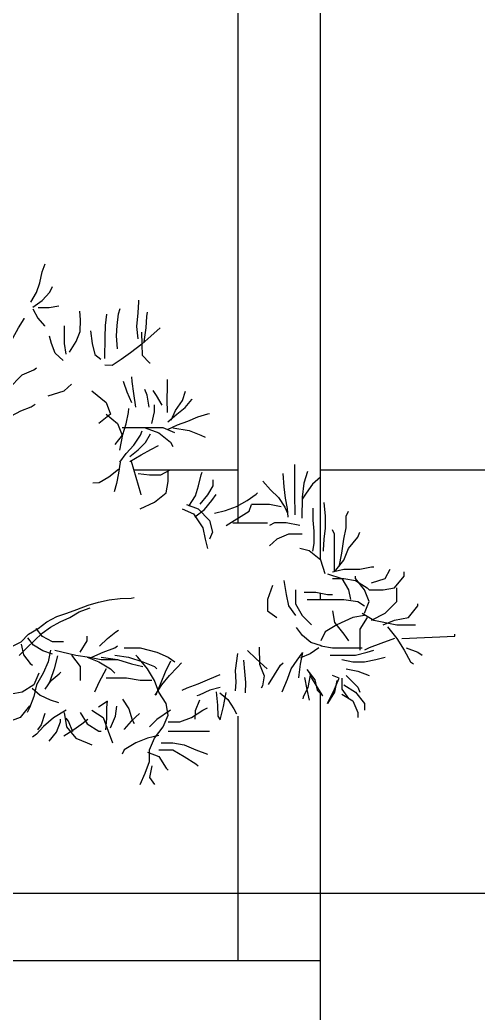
# Model space of a CAD drawing. Header units: inches. Extents: x 4350 to 28384, y -6772 to 993.
# Drawn here: x 18689.5 to 18717.3, y -1097.4 to -1037.2 of the extents above; entities that cross this region are included whole.
import ezdxf

# ---------------------------------------------------------------- set-up
doc = ezdxf.new("R2010")
doc.units = ezdxf.units.IN
doc.header["$MEASUREMENT"] = 0
doc.layers.add('ARREDI_attrezzature', color=7, linetype='Continuous')
doc.layers.add('VEGETAZIONE', color=94, linetype='Continuous')

msp = doc.modelspace()

# ---------------------------------------------------------------- linework, layer by layer
at = {"layer": 'ARREDI_attrezzature'}
for p, q in [((18702.703, -1034.222), (18702.703, -1067.681)), ((18707.703, -1034.222), (18707.703, -1069.926)), ((18707.703, -1071.942), (18707.703, -1072.325)), ((18707.703, -1077.918), (18707.703, -1144.222)), ((18702.703, -1079.403), (18702.703, -1094.222)), ((18707.703, -1094.222), (17991.314, -1094.222))]:
    msp.add_line(p, q, dxfattribs=at)
at = {"layer": 'ARREDI_attrezzature', "ltscale": 0.1}
for p, q in [((18696.396, -1064.475), (18702.703, -1064.475)), ((18707.703, -1064.475), (18857.703, -1064.475)), ((18857.703, -1090.056), (17991.478, -1090.571))]:
    msp.add_line(p, q, dxfattribs=at)
at = {"layer": 'VEGETAZIONE'}
for points in [[(18690.153, -1054.311), (18690.494, -1053.737), (18690.694, -1053.136), (18690.832, -1052.48), (18691.021, -1051.985)], [(18690.283, -1054.614), (18690.836, -1054.21), (18691.31, -1053.717), (18691.464, -1053.363)], [(18696.664, -1056.542), (18696.572, -1055.796), (18696.658, -1054.963), (18696.707, -1054.298), (18696.708, -1054.192)], [(18690.274, -1054.72), (18690.571, -1055.281), (18690.993, -1055.754), (18690.993, -1055.772)], [(18690.594, -1054.643), (18691.268, -1054.648), (18691.845, -1054.545)], [(18692.489, -1057.353), (18692.893, -1056.709), (18693.137, -1056.09), (18693.169, -1055.389), (18693.129, -1054.866)], [(18695.4, -1057.153), (18695.344, -1056.363), (18695.393, -1055.725), (18695.478, -1055.016), (18695.569, -1054.698)], [(18697.035, -1056.722), (18697.139, -1055.871), (18697.188, -1055.18), (18697.235, -1054.923)], [(18688.712, -1057.174), (18689.063, -1056.494), (18689.414, -1055.875), (18689.755, -1055.319), (18689.755, -1055.293)], [(18694.733, -1055.037), (18694.656, -1055.737), (18694.633, -1056.447), (18694.624, -1057.733)], [(18692.293, -1057.458), (18692.192, -1056.819), (18692.2, -1055.746)], [(18693.776, -1056.059), (18693.877, -1056.822), (18694.031, -1057.489), (18694.393, -1057.775)], [(18697.999, -1055.869), (18697.437, -1056.379), (18696.883, -1056.854), (18696.205, -1057.381), (18695.635, -1057.785), (18695.091, -1058.162), (18694.647, -1058.141)], [(18696.862, -1056.144), (18696.874, -1056.889), (18696.896, -1057.528), (18697.345, -1057.984), (18697.38, -1057.993)], [(18692.122, -1057.847), (18691.628, -1057.409), (18691.402, -1056.813), (18691.29, -1056.377)], [(18688.803, -1059.561), (18689.638, -1058.726), (18690.339, -1058.425), (18690.506, -1058.292)], [(18696.28, -1060.424), (18696.001, -1059.774), (18695.793, -1059.178), (18695.766, -1059.116)], [(18696.526, -1060.674), (18696.408, -1059.848), (18696.307, -1059.12), (18696.283, -1058.836)], [(18698.449, -1060.999), (18698.419, -1060.218), (18698.442, -1059.473), (18698.446, -1059.003)], [(18691.207, -1059.996), (18692.176, -1059.695), (18692.61, -1059.294)], [(18693.845, -1059.695), (18694.713, -1060.397), (18694.981, -1061.098), (18694.279, -1061.666)], [(18697.325, -1060.689), (18697.197, -1059.96), (18697.058, -1059.613)], [(18698.115, -1060.561), (18697.773, -1059.965), (18697.563, -1059.662)], [(18698.667, -1061.47), (18698.928, -1060.887), (18699.359, -1060.269), (18699.531, -1059.712)], [(18698.453, -1061.575), (18699.015, -1061.109), (18699.506, -1060.705), (18699.918, -1060.211), (18699.945, -1060.167)], [(18688.984, -1061.203), (18689.545, -1060.905), (18690.167, -1060.653), (18690.426, -1060.504)], [(18695.54, -1063.292), (18695.742, -1062.326), (18695.925, -1061.68), (18696.081, -1060.999), (18696.1, -1060.768)], [(18697.485, -1061.666), (18697.652, -1060.965), (18697.652, -1060.53)], [(18694.713, -1061.098), (18695.415, -1061.666), (18695.682, -1062.368), (18695.248, -1062.936)], [(18698.441, -1062.027), (18699.046, -1061.748), (18699.669, -1061.522), (18700.274, -1061.269), (18700.878, -1061.079), (18700.985, -1061.053)], [(18695.544, -1064.01), (18695.929, -1063.481), (18696.403, -1062.988), (18696.798, -1062.37), (18696.906, -1062.113)], [(18698.887, -1062.234), (18698.186, -1061.934), (18695.682, -1061.934)], [(18697.084, -1061.934), (18697.919, -1062.234), (18698.62, -1062.802), (18698.754, -1063.07)], [(18698.754, -1061.934), (18699.755, -1062.101), (18700.456, -1062.368), (18700.724, -1062.502)], [(18696.158, -1063.66), (18696.658, -1063.273), (18697.113, -1062.825), (18697.401, -1062.295)], [(18696.156, -1063.97), (18696.851, -1063.576), (18697.43, -1063.253), (18697.901, -1063.008)], [(18695.579, -1064.019), (18695.477, -1064.675), (18695.357, -1065.304), (18695.202, -1065.808)], [(18696.245, -1063.953), (18696.807, -1065.891), (18696.815, -1065.998)], [(18695.469, -1064.462), (18694.889, -1064.928), (18694.292, -1065.269), (18693.92, -1065.293)], [(18696.665, -1064.693), (18697.356, -1064.778), (18698.039, -1064.783), (18698.6, -1064.485)], [(18696.784, -1066.845), (18697.652, -1066.444), (18698.353, -1065.876), (18698.486, -1065.175), (18698.486, -1064.473)], [(18699.737, -1066.676), (18700.131, -1066.058), (18700.322, -1065.438), (18700.478, -1064.783), (18700.55, -1064.624)], [(18706.141, -1064.151), (18706.131, -1065.544), (18706.144, -1066.236), (18706.165, -1066.919), (18706.163, -1067.203)], [(18706.928, -1064.574), (18706.709, -1065.291), (18706.597, -1066.133), (18706.587, -1067.401)], [(18700.429, -1066.557), (18700.886, -1066.001), (18701.2, -1065.454), (18701.212, -1065.09)], [(18704.227, -1065.166), (18704.693, -1065.684), (18705.16, -1066.149), (18705.545, -1066.746), (18705.711, -1067.093)], [(18705.437, -1064.705), (18705.493, -1065.504), (18705.567, -1066.187), (18705.696, -1066.827), (18705.736, -1067.35)], [(18707.723, -1064.917), (18707.232, -1065.339), (18706.838, -1065.895), (18706.596, -1066.257)], [(18700.104, -1067.326), (18700.675, -1066.878), (18701.132, -1066.331), (18701.4, -1065.97)], [(18701.286, -1067.095), (18701.961, -1066.932), (18702.628, -1066.697), (18703.278, -1066.339), (18703.822, -1065.943), (18703.902, -1065.873)], [(18699.321, -1066.845), (18700.022, -1067.146), (18700.59, -1067.981), (18700.724, -1068.683), (18700.857, -1069.251)], [(18699.588, -1066.578), (18700.289, -1066.845), (18700.991, -1067.547), (18701.158, -1068.249), (18700.991, -1068.683)], [(18701.992, -1067.848), (18703.395, -1066.979), (18703.528, -1066.578)], [(18705.331, -1066.712), (18704.63, -1066.578), (18703.528, -1066.578)], [(18707.257, -1066.803), (18707.251, -1067.53), (18707.317, -1068.196), (18707.312, -1068.941), (18707.237, -1069.41)], [(18707.907, -1066.462), (18708.007, -1067.279), (18708.002, -1068.006), (18707.926, -1068.67), (18707.885, -1069.335), (18707.885, -1069.397)], [(18708.837, -1070.354), (18709.004, -1069.518), (18709.138, -1068.683), (18709.271, -1067.981), (18709.271, -1067.28), (18709.405, -1066.979)], [(18702.393, -1067.681), (18704.497, -1067.681)], [(18706.467, -1067.848), (18705.632, -1067.681), (18704.931, -1067.681), (18704.63, -1067.848)], [(18708.57, -1070.654), (18708.57, -1068.382), (18708.437, -1068.115)], [(18708.57, -1070.654), (18709.138, -1069.953), (18709.405, -1069.251), (18709.973, -1068.549), (18710.106, -1068.249)], [(18706.6, -1068.382), (18705.765, -1068.382), (18705.064, -1068.683), (18704.63, -1069.084)], [(18708.003, -1070.788), (18707.735, -1069.953), (18707.034, -1069.385), (18706.467, -1069.251)], [(18708.437, -1070.654), (18709.138, -1070.487), (18710.106, -1070.487), (18710.807, -1070.354), (18710.941, -1070.354)], [(18710.674, -1071.757), (18711.508, -1071.757), (18712.21, -1071.623), (18712.777, -1070.922), (18712.777, -1070.654)], [(18710.807, -1071.323), (18711.642, -1071.055), (18711.943, -1070.487)], [(18705.498, -1071.189), (18705.632, -1072.024), (18705.765, -1072.726), (18706.199, -1073.294)], [(18708.136, -1070.788), (18709.004, -1071.055), (18709.405, -1071.757), (18709.538, -1072.325)], [(18708.437, -1071.055), (18709.138, -1071.055), (18709.839, -1071.189), (18710.54, -1071.623), (18710.674, -1071.757)], [(18710.373, -1073.16), (18710.674, -1072.459), (18710.373, -1071.757), (18709.839, -1071.055), (18709.839, -1070.922)], [(18704.797, -1071.49), (18704.497, -1072.325), (18704.497, -1073.027), (18705.064, -1073.427)], [(18706.199, -1071.757), (18706.199, -1072.592), (18706.6, -1073.294), (18707.168, -1073.862)], [(18710.807, -1073.595), (18711.642, -1073.16), (18712.343, -1072.459), (18712.343, -1071.623)], [(18680.222, -1075.916), (18680.837, -1075.989), (18681.466, -1076.074), (18685.36, -1076.103), (18685.998, -1076.152), (18686.69, -1076.201), (18687.329, -1076.135), (18687.951, -1075.971), (18688.512, -1075.638), (18688.994, -1075.19), (18689.564, -1074.892), (18690.02, -1074.426), (18690.599, -1074.093), (18691.125, -1073.68), (18691.74, -1073.365), (18692.344, -1073.157), (18692.949, -1072.931), (18693.634, -1072.679), (18694.256, -1072.488), (18694.896, -1072.36), (18695.57, -1072.277), (18696.227, -1072.246), (18696.422, -1072.221)], [(18706.734, -1071.891), (18707.435, -1071.891), (18708.136, -1072.024), (18708.437, -1072.024)], [(18706.901, -1072.325), (18709.138, -1072.325), (18709.973, -1072.459), (18710.373, -1072.726)], [(18689.451, -1075.725), (18689.907, -1075.259), (18690.381, -1074.81), (18690.836, -1074.37), (18691.353, -1074.01), (18691.932, -1073.695), (18692.52, -1073.416), (18693.09, -1073.083), (18693.695, -1072.866), (18693.757, -1072.831)], [(18708.437, -1073.027), (18708.57, -1073.728), (18709.138, -1074.43), (18709.405, -1074.831)], [(18711.508, -1073.862), (18712.21, -1073.595), (18713.044, -1073.427), (18713.612, -1072.726), (18713.612, -1072.592)], [(18710.373, -1073.294), (18709.672, -1073.427), (18708.704, -1073.862), (18708.003, -1074.296), (18707.735, -1074.831)], [(18710.54, -1073.427), (18710.106, -1074.129), (18710.106, -1075.399)], [(18710.24, -1073.16), (18710.941, -1073.595), (18712.343, -1073.862), (18713.478, -1073.862)], [(18692.136, -1074.894), (18691.471, -1074.889), (18690.861, -1074.583), (18690.475, -1074.092)], [(18694.325, -1075.168), (18694.799, -1074.692), (18695.298, -1074.297), (18695.468, -1074.183)], [(18707.771, -1075.135), (18707.134, -1074.935), (18706.623, -1074.523), (18706.263, -1074.033)], [(18711.776, -1073.995), (18712.343, -1074.697), (18712.777, -1075.399), (18713.178, -1076.1), (18713.345, -1076.234)], [(18691.465, -1075.652), (18690.873, -1075.434), (18690.317, -1075.093), (18689.974, -1074.665)], [(18693.144, -1075.532), (18693.578, -1074.831), (18693.578, -1074.563)], [(18712.21, -1074.697), (18711.375, -1074.998), (18710.674, -1075.265), (18710.373, -1075.399)], [(18712.644, -1074.697), (18715.849, -1074.563), (18715.849, -1074.43)], [(18689.572, -1075.043), (18689.718, -1075.683), (18690.122, -1076.209), (18690.263, -1076.317)], [(18691.341, -1075.399), (18691.207, -1076.1), (18690.907, -1076.802), (18690.506, -1077.504), (18690.339, -1078.205), (18690.072, -1078.907), (18689.939, -1079.174)], [(18691.608, -1075.399), (18692.877, -1075.699), (18693.712, -1075.833), (18694.413, -1075.967), (18695.415, -1075.967)], [(18693.845, -1075.833), (18694.546, -1075.532), (18695.248, -1075.265), (18695.415, -1075.131)], [(18695.815, -1075.265), (18696.784, -1075.265), (18697.785, -1075.532), (18698.486, -1075.833), (18698.887, -1076.1)], [(18703.29, -1075.43), (18703.801, -1075.904), (18704.276, -1076.351), (18704.488, -1076.53)], [(18704.001, -1075.213), (18704.02, -1076.242), (18704.307, -1076.954), (18704.196, -1077.574), (18704.115, -1077.706)], [(18707.619, -1075.267), (18707.084, -1075.627), (18706.506, -1075.862)], [(18707.735, -1075.131), (18708.437, -1075.265), (18710.24, -1075.265)], [(18708.303, -1075.699), (18709.839, -1075.699), (18710.54, -1075.532), (18710.941, -1075.399)], [(18712.911, -1075.265), (18713.612, -1075.532), (18713.879, -1075.699)], [(18691.766, -1075.751), (18691.565, -1076.539), (18691.329, -1077.238), (18691.158, -1077.556)], [(18692.61, -1075.699), (18693.144, -1076.401), (18693.144, -1077.236)], [(18693.578, -1075.833), (18694.279, -1076.1), (18694.981, -1076.535), (18695.248, -1076.802)], [(18694.413, -1075.833), (18695.415, -1075.967), (18696.249, -1076.234), (18696.951, -1076.401)], [(18695.248, -1075.699), (18696.082, -1075.833), (18696.951, -1076.1), (18697.652, -1076.401), (18697.785, -1076.535)], [(18696.784, -1083.551), (18697.084, -1082.85), (18697.351, -1082.148), (18697.351, -1081.446), (18697.652, -1080.745), (18698.186, -1080.043), (18698.486, -1079.341), (18698.353, -1078.64), (18697.919, -1077.938), (18697.652, -1077.236), (18697.218, -1076.535), (18696.65, -1075.833), (18696.516, -1075.699)], [(18698.62, -1076.06), (18698.296, -1076.732), (18698.033, -1077.377), (18697.79, -1077.978), (18697.726, -1078.12)], [(18702.676, -1075.611), (18702.536, -1076.639), (18702.575, -1077.349), (18702.544, -1077.863)], [(18703.055, -1076.004), (18703.112, -1076.688), (18703.178, -1077.353), (18703.146, -1077.992)], [(18705.4, -1077.92), (18705.707, -1077.16), (18705.942, -1076.54), (18706.292, -1076.002), (18706.633, -1075.561)], [(18706.633, -1075.552), (18706.485, -1076.261), (18706.392, -1076.907), (18706.391, -1077.076)], [(18709.004, -1075.967), (18709.672, -1076.1), (18710.373, -1076.1), (18711.074, -1075.967), (18711.642, -1075.833)], [(18694.713, -1076.535), (18694.279, -1077.37), (18694.012, -1077.938)], [(18697.682, -1078.12), (18698.095, -1077.511), (18698.551, -1076.929), (18699.025, -1076.462), (18699.284, -1076.171)], [(18704.56, -1077.488), (18704.929, -1076.888), (18705.297, -1076.314), (18705.448, -1076.164)], [(18706.891, -1076.583), (18707.374, -1077.207), (18707.52, -1077.829), (18707.864, -1078.178)], [(18709.271, -1076.535), (18709.973, -1076.668), (18710.674, -1076.936)], [(18690.64, -1076.802), (18690.339, -1077.504), (18689.638, -1077.938), (18688.97, -1078.072)], [(18691.024, -1077.759), (18691.391, -1077.248), (18691.873, -1076.834), (18691.981, -1076.738)], [(18697.485, -1077.236), (18696.784, -1077.236), (18695.949, -1077.103), (18694.713, -1077.103)], [(18701.611, -1076.907), (18700.989, -1077.16), (18700.286, -1077.456), (18699.619, -1077.708), (18699.316, -1077.839)], [(18707.093, -1076.913), (18706.945, -1077.674), (18706.657, -1078.258), (18706.638, -1078.346)], [(18706.754, -1077.052), (18706.882, -1077.789), (18707.019, -1078.429)], [(18707.864, -1078.178), (18707.522, -1077.625), (18707.162, -1077.064), (18707.049, -1076.762)], [(18708.136, -1078.64), (18708.57, -1077.771), (18708.837, -1077.103), (18708.437, -1076.936)], [(18708.704, -1077.236), (18708.57, -1077.938), (18708.136, -1078.64)], [(18709.004, -1077.103), (18709.004, -1077.771), (18709.405, -1078.339)], [(18709.271, -1076.936), (18709.973, -1077.637), (18710.106, -1077.938)], [(18690.235, -1077.7), (18690.728, -1078.138), (18691.32, -1078.418), (18691.834, -1078.572)], [(18701.623, -1077.661), (18701.01, -1077.834), (18700.361, -1078.122), (18700.209, -1078.165)], [(18709.138, -1077.504), (18709.839, -1077.938), (18710.373, -1078.64), (18710.373, -1079.041)], [(18694.253, -1078.83), (18694.788, -1078.488), (18694.806, -1078.488)], [(18694.695, -1080.226), (18694.762, -1079.543), (18694.767, -1078.869), (18694.806, -1078.488)], [(18695.711, -1078.371), (18696.097, -1078.95), (18696.305, -1079.617), (18696.427, -1079.849)], [(18700.376, -1078.441), (18700.123, -1079.087), (18700.092, -1079.574)], [(18701.391, -1077.934), (18701.474, -1078.733), (18701.486, -1079.399), (18701.635, -1079.63)], [(18701.603, -1077.998), (18702.097, -1078.392), (18702.456, -1078.953), (18702.623, -1079.256)], [(18701.635, -1079.63), (18701.837, -1078.816), (18701.948, -1078.178), (18701.994, -1077.965)], [(18709.004, -1078.072), (18709.672, -1078.473), (18709.973, -1079.174), (18709.973, -1079.475)], [(18690.072, -1078.773), (18689.505, -1079.475), (18688.803, -1079.742), (18688.102, -1079.876)], [(18692.3, -1079.046), (18691.525, -1079.51), (18690.918, -1080.02), (18690.489, -1080.487), (18690.257, -1080.68)], [(18693.845, -1079.041), (18694.546, -1079.475), (18694.847, -1080.31), (18695.114, -1081.012)], [(18694.989, -1080.113), (18695.278, -1079.396), (18695.362, -1078.794)], [(18698.62, -1079.041), (18697.785, -1079.609), (18697.351, -1080.043)], [(18698.486, -1079.742), (18699.188, -1079.742), (18699.889, -1079.475), (18700.59, -1079.041), (18700.857, -1078.907)], [(18691.013, -1079.249), (18690.777, -1079.93), (18690.553, -1080.23)], [(18691.257, -1080.91), (18691.714, -1080.372), (18691.949, -1079.753), (18691.95, -1079.576)], [(18692.165, -1080.588), (18692.699, -1080.255), (18693.243, -1079.869), (18693.609, -1079.588)], [(18692.176, -1079.174), (18692.309, -1080.043), (18692.877, -1080.745), (18693.578, -1081.012), (18693.845, -1081.146)], [(18692.698, -1080.353), (18692.446, -1079.712), (18692.297, -1079.516)], [(18693.144, -1079.174), (18693.578, -1079.876), (18694.279, -1080.31), (18694.413, -1080.31)], [(18696.751, -1079.248), (18696.233, -1079.696), (18695.822, -1080.19), (18695.822, -1080.208)], [(18697.919, -1080.578), (18697.218, -1080.745), (18696.516, -1081.012), (18695.815, -1081.446), (18695.682, -1081.714)], [(18698.486, -1080.31), (18700.991, -1080.31)], [(18697.919, -1081.446), (18698.754, -1081.446), (18699.455, -1081.847), (18700.156, -1082.282), (18700.289, -1082.415)], [(18698.052, -1081.012), (18698.754, -1081.012), (18699.455, -1081.146), (18700.156, -1081.446), (18700.857, -1081.714)], [(18697.218, -1081.58), (18697.919, -1081.847), (18698.353, -1082.549), (18698.486, -1082.683)], [(18697.485, -1082.415), (18697.351, -1083.117), (18697.652, -1083.551)]]:
    msp.add_lwpolyline(points, dxfattribs=at)

doc.saveas('drawing.dxf')
